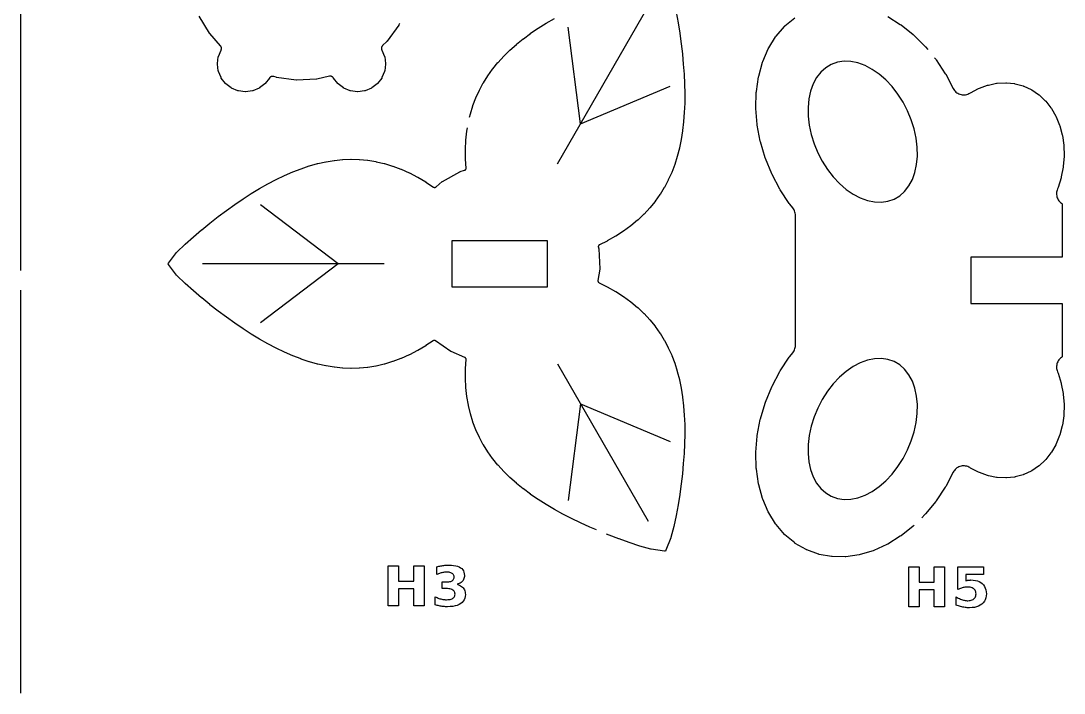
# Model space of a CAD drawing. Header units: millimetres. Extents: x 0 to 300, y 0 to 300.
# Drawn here: x 150 to 213.2, y 0 to 40.7 of the extents above; entities that cross this region are included whole.
import ezdxf

# ---------------------------------------------------------------- set-up
doc = ezdxf.new("R2010")
doc.units = ezdxf.units.MM
for name, color, linetype in [('CUT', 1, 'CONTINUOUS'), ('ENGRAVE', 5, 'CONTINUOUS'), ('SCORE', 7, 'CONTINUOUS')]:
    doc.layers.add(name, color=color, linetype=linetype)

msp = doc.modelspace()

# ---------------------------------------------------------------- linework, layer by layer
at = {"layer": 'CUT', "color": 1}
for points in [[(150, 25.6), (150, 74.4)], [(189.6956, 41.2421), (189.8125, 40.5986), (189.8131, 40.5956), (189.9136, 39.9614), (189.914, 39.9586), (190.0001, 39.3327), (190.0005, 39.3299), (190.0728, 38.712), (190.0731, 38.7091), (190.1316, 38.0993), (190.1319, 38.0962), (190.176, 37.4948), (190.1762, 37.4915), (190.2052, 36.8989), (190.2053, 36.8953), (190.2182, 36.3122), (190.2182, 36.3081), (190.2141, 35.7351), (190.214, 35.7307), (190.1917, 35.1684), (190.1914, 35.1635), (190.1499, 34.6125), (190.1494, 34.6072), (190.0876, 34.0682), (190.0868, 34.0624), (190.0036, 33.5361), (190.0025, 33.5298), (189.8968, 33.0168), (189.8953, 33.0101), (189.7662, 32.5109), (189.7641, 32.5038), (189.6107, 32.0189), (189.6081, 32.0115), (189.4293, 31.5416), (189.4261, 31.534), (189.2212, 31.0794), (189.2174, 31.0716), (188.9855, 30.6328), (188.9811, 30.625), (188.7215, 30.2023), (188.7165, 30.1947), (188.4284, 29.7884), (188.4229, 29.7812), (188.1059, 29.3916), (188.0999, 29.3847), (187.7532, 29.0122), (187.7469, 29.0058), (187.37, 28.6505), (187.3634, 28.6447), (186.956, 28.3068), (186.9493, 28.3016), (186.5107, 27.9815), (186.5039, 27.9769), (186.0338, 27.6747), (186.0271, 27.6707), (185.5249, 27.3867), (185.5183, 27.3832), (185.0499, 27.1509), (185.0377, 27.1441), (185.0277, 27.1371), (185.0185, 27.1292), (185.01, 27.1205), (185.0024, 27.111), (184.9958, 27.1008), (184.9902, 27.09), (184.9857, 27.0787), (184.9824, 27.067), (184.9801, 27.0551), (184.9791, 27.0429), (184.9792, 27.0308), (184.9805, 27.0187), (184.9833, 27.005), (185.0026, 26.9304), (185.0048, 26.9199), (185.0059, 26.9092), (185.067, 25.7031), (185.067, 25.6923), (185.066, 25.6816), (184.9604, 24.9927), (184.959, 24.9788), (184.9589, 24.9667), (184.96, 24.9546), (184.9623, 24.9427), (184.9657, 24.931), (184.9702, 24.9198), (184.9758, 24.909), (184.9824, 24.8989), (184.9899, 24.8894), (184.9984, 24.8807), (185.0076, 24.8728), (185.0176, 24.8659), (185.0298, 24.8591), (185.5183, 24.6168), (185.5249, 24.6133), (186.0271, 24.3293), (186.0338, 24.3253), (186.5039, 24.0231), (186.5107, 24.0185), (186.9493, 23.6984), (186.956, 23.6932), (187.3634, 23.3553), (187.37, 23.3495), (187.7469, 22.9942), (187.7532, 22.9878), (188.0999, 22.6153), (188.1059, 22.6084), (188.4229, 22.2188), (188.4284, 22.2116), (188.7165, 21.8053), (188.7215, 21.7977), (188.9811, 21.375), (188.9855, 21.3672), (189.2174, 20.9284), (189.2212, 20.9206), (189.4261, 20.466), (189.4293, 20.4584), (189.6081, 19.9885), (189.6107, 19.9811), (189.7641, 19.4962), (189.7662, 19.4891), (189.8953, 18.9899), (189.8968, 18.9832), (190.0025, 18.4702), (190.0036, 18.4639), (190.0868, 17.9376), (190.0876, 17.9318), (190.1494, 17.3928), (190.1499, 17.3875), (190.1914, 16.8365), (190.1917, 16.8316), (190.214, 16.2693), (190.2141, 16.2649), (190.2182, 15.6919), (190.2182, 15.6878), (190.2053, 15.1047), (190.2052, 15.1011), (190.1762, 14.5085), (190.176, 14.5052), (190.1319, 13.9038), (190.1316, 13.9007), (190.0731, 13.2909), (190.0728, 13.288), (190.0005, 12.6701), (190.0001, 12.6673), (189.914, 12.0414), (189.9136, 12.0386), (189.8131, 11.4044), (189.8125, 11.4014), (189.6956, 10.7579), (189.6949, 10.7541), (189.5566, 10.0988), (189.5552, 10.093), (189.3822, 9.4204), (189.3763, 9.4027), (189.0705, 8.6539), (189.0457, 8.6004), (188.9869, 8.6056), (188.1855, 8.7152), (188.1673, 8.7189), (187.4983, 8.9054), (187.4925, 8.9072), (186.8559, 9.115), (186.8522, 9.1163), (186.2365, 9.3368), (186.2336, 9.3378), (185.6341, 9.5679), (185.6315, 9.5689), (185.4728, 9.6336)], [(172.9436, 40.5599), (172.9072, 40.4843), (172.9016, 40.4739), (172.8952, 40.4641), (172.1845, 39.486), (172.1772, 39.4768), (172.1691, 39.4683), (171.9142, 39.2246), (171.8981, 39.2077), (171.8848, 39.1907), (171.8732, 39.1725), (171.8633, 39.1532), (171.8554, 39.1331), (171.8495, 39.1124), (171.8455, 39.0911), (171.8436, 39.0696), (171.8438, 39.048), (171.8461, 39.0266), (171.8504, 39.0054), (171.8567, 38.9848), (171.8656, 38.9631), (171.8743, 38.9447), (172.0322, 38.5636), (172.0373, 38.5497), (172.0398, 38.5352), (172.0937, 38.1257), (172.095, 38.111), (172.0937, 38.0964), (172.0398, 37.6868), (172.0372, 37.6723), (172.0322, 37.6585), (171.8741, 37.2769), (171.8679, 37.2635), (171.8595, 37.2515), (171.608, 36.9238), (171.5985, 36.9125), (171.5873, 36.903), (171.2596, 36.6516), (171.2475, 36.6431), (171.2342, 36.6369), (170.8525, 36.4788), (170.8387, 36.4738), (170.8242, 36.4712), (170.4147, 36.4173), (170.4, 36.416), (170.3853, 36.4173), (169.9758, 36.4712), (169.9613, 36.4738), (169.9475, 36.4788), (169.5658, 36.6369), (169.5525, 36.6431), (169.5404, 36.6516), (169.2127, 36.903), (169.2014, 36.9125), (169.192, 36.9238), (168.9405, 37.2515), (168.9282, 37.2691), (168.925, 37.2741), (168.9113, 37.2913), (168.8961, 37.3071), (168.8793, 37.3214), (168.8612, 37.3339), (168.842, 37.3446), (168.8219, 37.3534), (168.801, 37.3602), (168.7795, 37.3649), (168.7576, 37.3675), (168.7357, 37.3679), (168.7137, 37.3662), (168.6903, 37.3621), (167.9344, 37.1895), (167.9228, 37.1874), (167.9111, 37.1864), (166.7033, 37.1321), (166.6916, 37.1321), (166.6798, 37.1332), (165.4818, 37.2955), (165.4702, 37.2976), (165.4589, 37.3007), (165.3217, 37.3453), (165.2986, 37.3516), (165.2769, 37.3552), (165.2549, 37.3567), (165.2329, 37.3561), (165.2111, 37.3533), (165.1896, 37.3484), (165.1687, 37.3414), (165.1486, 37.3324), (165.1294, 37.3215), (165.1115, 37.3087), (165.0948, 37.2943), (165.0797, 37.2783), (165.065, 37.2594), (165.0595, 37.2515), (164.808, 36.9238), (164.7985, 36.9125), (164.7873, 36.903), (164.4596, 36.6516), (164.4475, 36.6431), (164.4342, 36.6369), (164.0525, 36.4788), (164.0387, 36.4738), (164.0242, 36.4712), (163.6147, 36.4173), (163.6, 36.416), (163.5853, 36.4173), (163.1758, 36.4712), (163.1613, 36.4738), (163.1475, 36.4788), (162.7658, 36.6369), (162.7525, 36.6431), (162.7404, 36.6516), (162.4127, 36.903), (162.4014, 36.9125), (162.392, 36.9238), (162.1405, 37.2515), (162.1321, 37.2635), (162.1259, 37.2769), (161.9678, 37.6585), (161.9627, 37.6724), (161.9602, 37.6868), (161.9063, 38.0964), (161.905, 38.1111), (161.9063, 38.1257), (161.9602, 38.5352), (161.9628, 38.5498), (161.9678, 38.5636), (162.1259, 38.9452), (162.1319, 38.9581), (162.1408, 38.9798), (162.147, 39.0005), (162.1512, 39.0217), (162.1534, 39.0433), (162.1534, 39.0649), (162.1514, 39.0864), (162.1474, 39.1077), (162.1413, 39.1284), (162.1332, 39.1485), (162.1233, 39.1677), (162.1115, 39.1859), (162.097, 39.2042), (161.4455, 39.9499), (161.4382, 39.9591), (161.4317, 39.9689), (160.8116, 41.0068)], [(177.1819, 34.8761), (177.2297, 35.0779), (177.232, 35.0866), (177.3813, 35.5731), (177.3843, 35.5817), (177.5631, 36.0511), (177.5667, 36.0595), (177.7745, 36.5121), (177.7786, 36.5202), (178.0149, 36.9564), (178.0193, 36.9641), (178.2835, 37.3843), (178.2883, 37.3915), (178.5795, 37.7963), (178.5845, 37.8028), (178.9021, 38.1926), (178.9072, 38.1986), (179.2504, 38.5739), (179.2555, 38.5792), (179.6233, 38.9406), (179.6283, 38.9453), (180.0198, 39.2933), (180.0247, 39.2974), (180.4389, 39.6327), (180.4435, 39.6362), (180.8793, 39.9593), (180.8837, 39.9624), (181.3401, 40.2738), (181.3442, 40.2765), (181.82, 40.5769), (181.8238, 40.5793), (182.318, 40.8694)], [(204.1131, 10.1665), (204.0858, 10.1395), (204.0497, 10.1076), (203.3192, 9.5289), (203.2772, 9.4995), (202.5132, 9.0283), (202.4648, 9.0024), (201.6815, 8.6461), (201.6261, 8.6253), (200.8379, 8.3888), (200.7756, 8.375), (199.9823, 8.2589), (199.9624, 8.2568), (199.9423, 8.2562), (199.1559, 8.2651), (199.1347, 8.2663), (199.1137, 8.2691), (198.3599, 8.404), (198.3384, 8.4088), (198.3174, 8.4155), (197.6082, 8.6737), (197.5876, 8.6822), (197.5679, 8.6925), (196.9142, 9.0698), (196.8956, 9.0816), (196.8782, 9.095), (196.2903, 9.5857), (196.2746, 9.5999), (196.2601, 9.6154), (195.7478, 10.2122), (195.7353, 10.2279), (195.7242, 10.2445), (195.3032, 10.9268), (195.2737, 10.9834), (194.9482, 11.7392), (194.9285, 11.795), (194.698, 12.6241), (194.6867, 12.6778), (194.5565, 13.566), (194.5521, 13.617), (194.5258, 14.5487), (194.5271, 14.5968), (194.6059, 15.5552), (194.6121, 15.6007), (194.7953, 16.5687), (194.8057, 16.6117), (195.0904, 17.5718), (195.1047, 17.6126), (195.486, 18.5475), (195.5041, 18.5865), (195.9753, 19.4795), (195.9973, 19.5167), (196.5498, 20.3519), (196.5761, 20.3876), (196.76, 20.6124), (196.8033, 20.671), (196.8397, 20.7319), (196.87, 20.7961), (196.8938, 20.8629), (196.911, 20.9318), (196.9214, 21.002), (196.925, 21.0747), (196.925, 28.9253), (196.9214, 28.998), (196.911, 29.0682), (196.8938, 29.1371), (196.87, 29.2039), (196.8397, 29.2681), (196.8033, 29.329), (196.76, 29.3876), (196.5761, 29.6124), (196.5498, 29.6481), (195.9973, 30.4833), (195.9753, 30.5205), (195.5041, 31.4135), (195.486, 31.4525), (195.1047, 32.3874), (195.0904, 32.4282), (194.8057, 33.3883), (194.7953, 33.4313), (194.6121, 34.3993), (194.6059, 34.4448), (194.5271, 35.4032), (194.5258, 35.4513), (194.5521, 36.383), (194.5565, 36.434), (194.6867, 37.3222), (194.698, 37.3759), (194.9285, 38.205), (194.9482, 38.2608), (195.2737, 39.0166), (195.3032, 39.0732), (195.7242, 39.7555), (195.7353, 39.7721), (195.7478, 39.7878), (196.2601, 40.3846), (196.2746, 40.4001), (196.2903, 40.4143), (196.8782, 40.905)], [(202.5132, 40.9717), (203.2772, 40.5005), (203.3192, 40.4711), (204.0497, 39.8924), (204.0858, 39.8605), (204.7693, 39.184), (204.8002, 39.1501), (204.9358, 38.9843)], [(205.3473, 38.4812), (205.4239, 38.3876), (205.4502, 38.3519), (206.0027, 37.5167), (206.0247, 37.4795), (206.4761, 36.624), (206.5124, 36.5625), (206.5533, 36.5063), (206.5994, 36.4543), (206.6503, 36.4069), (206.7056, 36.3646), (206.7646, 36.3278), (206.8268, 36.2969), (206.8918, 36.272), (206.9588, 36.2535), (207.0273, 36.2415), (207.0966, 36.2361), (207.1661, 36.2373), (207.2352, 36.2453), (207.3032, 36.2598), (207.3696, 36.2807), (207.4335, 36.3079), (207.4962, 36.342), (207.5371, 36.3669), (208.012, 36.6154), (208.0661, 36.6393), (208.5517, 36.8147), (208.6119, 36.8317), (209.1129, 36.935), (209.132, 36.9382), (209.1513, 36.94), (209.6608, 36.9666), (209.681, 36.9669), (209.7011, 36.9655), (210.1981, 36.913), (210.2186, 36.91), (210.2388, 36.9053), (210.7156, 36.7747), (210.7355, 36.7684), (210.7549, 36.7604), (211.2041, 36.554), (211.2225, 36.5446), (211.2402, 36.5337), (211.6547, 36.2545), (211.671, 36.2426), (211.6863, 36.2294), (212.0595, 35.8815), (212.0731, 35.8678), (212.0857, 35.8531), (212.4031, 35.4519), (212.4383, 35.4001), (212.6974, 34.9536), (212.7236, 34.9005), (212.9276, 34.4049), (212.9455, 34.352), (213.0898, 33.8155), (213.1004, 33.7638), (213.1815, 33.1957), (213.1858, 33.1456), (213.2015, 32.5561), (213.2001, 32.5078), (213.1497, 31.9077), (213.1432, 31.8612), (213.0271, 31.2614), (213.016, 31.2167), (212.836, 30.6282), (212.8204, 30.5851), (212.7989, 30.5345), (212.7743, 30.468), (212.7567, 30.4013), (212.7455, 30.3331), (212.7408, 30.2642), (212.7427, 30.1952), (212.7511, 30.1267), (212.766, 30.0593), (212.7873, 29.9936), (212.8148, 29.9302), (212.8481, 29.8697), (212.887, 29.8127), (212.9312, 29.7596), (212.9803, 29.711), (213.0351, 29.6661), (213.0722, 29.6386), (213.075, 29.5822), (213.075, 26.395), (207.555, 26.395), (207.555, 23.605), (213.075, 23.605), (213.075, 20.4178), (213.0722, 20.3614), (213.0351, 20.3339), (212.9803, 20.289), (212.9312, 20.2404), (212.887, 20.1873), (212.8481, 20.1303), (212.8148, 20.0698), (212.7873, 20.0064), (212.766, 19.9407), (212.7511, 19.8733), (212.7427, 19.8048), (212.7408, 19.7358), (212.7455, 19.6669), (212.7567, 19.5987), (212.7743, 19.532), (212.7989, 19.4655), (212.8204, 19.4149), (212.836, 19.3718), (213.016, 18.7833), (213.0271, 18.7386), (213.1432, 18.1388), (213.1497, 18.0923), (213.2001, 17.4922), (213.2015, 17.4439), (213.1858, 16.8544), (213.1815, 16.8043), (213.1004, 16.2362), (213.0898, 16.1845), (212.9455, 15.648), (212.9276, 15.5951), (212.7236, 15.0995), (212.6974, 15.0464), (212.4383, 14.5999), (212.4031, 14.5481), (212.0857, 14.1469), (212.0731, 14.1322), (212.0595, 14.1185), (211.6863, 13.7706), (211.671, 13.7574), (211.6547, 13.7455), (211.2402, 13.4663), (211.2225, 13.4554), (211.2041, 13.446), (210.7549, 13.2396), (210.7355, 13.2316), (210.7156, 13.2253), (210.2388, 13.0947), (210.2186, 13.09), (210.1981, 13.087), (209.7011, 13.0345), (209.681, 13.0331), (209.6608, 13.0334), (209.1513, 13.06), (209.132, 13.0618), (209.1129, 13.065), (208.6119, 13.1683), (208.5517, 13.1853), (208.0661, 13.3607), (208.012, 13.3846), (207.5371, 13.6331), (207.4962, 13.658), (207.4335, 13.6921), (207.3696, 13.7193), (207.3032, 13.7402), (207.2352, 13.7547), (207.1661, 13.7627), (207.0966, 13.7639), (207.0273, 13.7585), (206.9588, 13.7465), (206.8918, 13.728), (206.8268, 13.7031), (206.7646, 13.6722), (206.7056, 13.6354), (206.6503, 13.5931), (206.5994, 13.5457), (206.5533, 13.4937), (206.5124, 13.4375), (206.4761, 13.376), (206.0247, 12.5205), (206.0027, 12.4833), (205.4502, 11.6481), (205.4239, 11.6124), (204.8002, 10.8499), (204.7693, 10.816), (204.5751, 10.6237)], [(184.8723, 9.8823), (184.4725, 10.0547), (184.4699, 10.0558), (183.9125, 10.3101), (183.9097, 10.3114), (183.3668, 10.5739), (183.3638, 10.5754), (182.8362, 10.8466), (182.8329, 10.8483), (182.3215, 11.1287), (182.318, 11.1306), (181.8238, 11.4207), (181.82, 11.4231), (181.3442, 11.7235), (181.3401, 11.7262), (180.8837, 12.0376), (180.8793, 12.0407), (180.4435, 12.3638), (180.4389, 12.3673), (180.0247, 12.7026), (180.0198, 12.7067), (179.6283, 13.0547), (179.6233, 13.0594), (179.2555, 13.4208), (179.2504, 13.4261), (178.9072, 13.8014), (178.9021, 13.8074), (178.5845, 14.1972), (178.5795, 14.2037), (178.2883, 14.6085), (178.2835, 14.6157), (178.0193, 15.0359), (178.0149, 15.0436), (177.7786, 15.4798), (177.7745, 15.4879), (177.5667, 15.9405), (177.5631, 15.9489), (177.3843, 16.4183), (177.3813, 16.4269), (177.232, 16.9134), (177.2297, 16.9221), (177.1104, 17.4261), (177.1086, 17.4347), (177.0198, 17.9565), (177.0186, 17.9649), (176.9607, 18.5048), (176.9601, 18.513), (176.9334, 19.0712), (176.9333, 19.079), (176.9385, 19.6559), (176.9388, 19.6634), (176.9727, 20.2006), (176.9729, 20.2141), (176.972, 20.2259), (176.9699, 20.2375), (176.9668, 20.2489), (176.9626, 20.2599), (176.9574, 20.2705), (176.9512, 20.2806), (176.9441, 20.29), (176.9362, 20.2987), (176.9274, 20.3066), (176.918, 20.3137), (176.9079, 20.3198), (176.8957, 20.3258), (176.0615, 20.6837), (176.0519, 20.6885), (176.0427, 20.6942), (175.1224, 21.3347), (175.1103, 21.3423), (175.0991, 21.3478), (175.0875, 21.3522), (175.0755, 21.3554), (175.0632, 21.3574), (175.0508, 21.3581), (175.0384, 21.3576), (175.0261, 21.3559), (175.014, 21.353), (175.0023, 21.3489), (174.991, 21.3436), (174.9787, 21.3363), (174.5429, 21.0466), (174.5366, 21.0427), (174.0396, 20.7497), (174.0328, 20.7459), (173.536, 20.4898), (173.5287, 20.4863), (173.0321, 20.2665), (173.0243, 20.2633), (172.5279, 20.0794), (172.5196, 20.0766), (172.0235, 19.9279), (172.0148, 19.9256), (171.5188, 19.8116), (171.5099, 19.8099), (171.014, 19.7301), (171.0049, 19.7289), (170.509, 19.6827), (170.5, 19.6821), (170.0041, 19.6686), (169.9952, 19.6687), (169.4991, 19.6873), (169.4906, 19.6879), (168.9944, 19.7377), (168.9862, 19.7388), (168.4898, 19.8189), (168.4821, 19.8204), (167.9855, 19.9299), (167.9783, 19.9316), (167.4815, 20.0695), (167.4749, 20.0715), (166.9777, 20.2365), (166.9718, 20.2387), (166.4743, 20.4298), (166.4689, 20.432), (165.9713, 20.6479), (165.9664, 20.6501), (165.4685, 20.8897), (165.4641, 20.8919), (164.966, 21.1537), (164.9621, 21.1559), (164.4638, 21.4388), (164.4603, 21.4408), (163.9618, 21.7436), (163.9587, 21.7455), (163.46, 22.0669), (163.4572, 22.0687), (162.9584, 22.4076), (162.9559, 22.4094), (162.457, 22.7649), (162.4547, 22.7666), (161.9557, 23.1383), (161.9535, 23.1399), (161.4545, 23.5275), (161.4523, 23.5292), (160.9533, 23.9334), (160.951, 23.9354), (160.4522, 24.3584), (160.4492, 24.3609), (159.9509, 24.8083), (159.9465, 24.8124), (159.4505, 25.2986), (159.4381, 25.3125), (158.9425, 25.9517), (158.9086, 26), (158.9425, 26.0483), (159.4381, 26.6875), (159.4505, 26.7014), (159.9465, 27.1876), (159.9509, 27.1917), (160.4492, 27.6391), (160.4522, 27.6416), (160.951, 28.0646), (160.9533, 28.0666), (161.4523, 28.4708), (161.4545, 28.4725), (161.9535, 28.8601), (161.9557, 28.8617), (162.4547, 29.2334), (162.457, 29.2351), (162.9559, 29.5906), (162.9584, 29.5924), (163.4572, 29.9313), (163.46, 29.9331), (163.9587, 30.2545), (163.9618, 30.2564), (164.4603, 30.5592), (164.4638, 30.5612), (164.9621, 30.8441), (164.966, 30.8463), (165.4641, 31.1081), (165.4685, 31.1103), (165.9664, 31.3499), (165.9713, 31.3521), (166.4689, 31.568), (166.4743, 31.5702), (166.9718, 31.7613), (166.9777, 31.7635), (167.4749, 31.9285), (167.4815, 31.9305), (167.9783, 32.0684), (167.9855, 32.0701), (168.4821, 32.1796), (168.4898, 32.1811), (168.9862, 32.2612), (168.9944, 32.2623), (169.4906, 32.3121), (169.4991, 32.3127), (169.9952, 32.3313), (170.0041, 32.3314), (170.5, 32.3179), (170.509, 32.3173), (171.0049, 32.2711), (171.014, 32.2699), (171.5099, 32.1901), (171.5188, 32.1884), (172.0148, 32.0744), (172.0235, 32.0721), (172.5196, 31.9234), (172.5279, 31.9206), (173.0243, 31.7367), (173.0321, 31.7335), (173.5287, 31.5137), (173.536, 31.5102), (174.0328, 31.2541), (174.0396, 31.2503), (174.5366, 30.9573), (174.5429, 30.9534), (174.9968, 30.6517), (175.0091, 30.6444), (175.0204, 30.6391), (175.0321, 30.635), (175.0442, 30.6321), (175.0565, 30.6304), (175.069, 30.6299), (175.0814, 30.6306), (175.0937, 30.6326), (175.1057, 30.6358), (175.1174, 30.6402), (175.1285, 30.6458), (175.1391, 30.6524), (175.1504, 30.6611), (175.5211, 30.9794), (175.5296, 30.986), (175.5388, 30.9917), (176.5947, 31.5778), (176.6044, 31.5825), (176.6144, 31.5863), (176.8837, 31.6707), (176.8965, 31.6754), (176.9072, 31.6806), (176.9174, 31.6867), (176.9269, 31.6937), (176.9358, 31.7016), (176.9438, 31.7104), (176.951, 31.7198), (176.9572, 31.7299), (176.9625, 31.7405), (176.9667, 31.7516), (176.9698, 31.763), (176.9719, 31.7747), (176.9728, 31.7866), (176.9726, 31.8002), (176.9388, 32.3366), (176.9385, 32.3441), (176.9333, 32.921), (176.9334, 32.9288), (176.9601, 33.487), (176.9607, 33.4952), (177.0186, 34.0351), (177.0198, 34.0435), (177.0531, 34.2393)], [(150, 0), (150, 24.4)]]:
    msp.add_lwpolyline(points, dxfattribs=at)
msp.add_lwpolyline([(181.895, 27.395), (176.105, 27.395), (176.105, 24.605), (181.895, 24.605), (181.895, 27.395)], close=True, dxfattribs=at)
at = {"layer": 'ENGRAVE', "color": 5}
for points in [[(172.8832, 7.7097), (172.8832, 6.7836), (173.8077, 6.7836), (173.8077, 7.7097), (174.4343, 7.7097), (174.4343, 5.2797), (173.8077, 5.2797), (173.8077, 6.31), (172.8832, 6.31), (172.8832, 5.2797), (172.2566, 5.2797), (172.2566, 7.7097), (172.8832, 7.7097)], [(176.505, 6.5662), (176.5771, 6.5372), (176.6426, 6.5031), (176.7016, 6.4637), (176.754, 6.4192), (176.7999, 6.3694), (176.8389, 6.3147), (176.8709, 6.2552), (176.8957, 6.191), (176.9135, 6.122), (176.9241, 6.0483), (176.9276, 5.9698), (176.92, 5.8542), (176.8969, 5.7482), (176.8585, 5.6518), (176.8047, 5.5651), (176.7355, 5.488), (176.651, 5.4205), (176.5517, 5.3631), (176.4383, 5.3161), (176.3108, 5.2795), (176.1692, 5.2534), (176.0135, 5.2377), (175.8437, 5.2325), (175.7813, 5.2334), (175.7188, 5.2359), (175.6563, 5.2401), (175.5937, 5.2459), (175.5311, 5.2534), (175.4685, 5.2626), (175.406, 5.2735), (175.3436, 5.2861), (175.2815, 5.3003), (175.2197, 5.3162), (175.158, 5.3337), (175.0966, 5.353), (175.0966, 5.8364), (175.1551, 5.8083), (175.2135, 5.7826), (175.2718, 5.7593), (175.3299, 5.7383), (175.3879, 5.7198), (175.4457, 5.7037), (175.5033, 5.69), (175.5606, 5.6789), (175.6176, 5.6701), (175.6743, 5.6639), (175.7307, 5.6602), (175.7867, 5.659), (175.8665, 5.6614), (175.9398, 5.6685), (176.0066, 5.6805), (176.067, 5.6973), (176.1209, 5.7189), (176.1684, 5.7452), (176.2089, 5.7761), (176.2421, 5.811), (176.2679, 5.8502), (176.2863, 5.8935), (176.2973, 5.941), (176.301, 5.9926), (176.2972, 6.0457), (176.2859, 6.0943), (176.267, 6.1385), (176.2406, 6.1782), (176.2066, 6.2134), (176.1651, 6.2441), (176.1162, 6.2702), (176.0601, 6.2916), (175.9969, 6.3082), (175.9264, 6.32), (175.8488, 6.3272), (175.7639, 6.3295), (175.5133, 6.3295), (175.5133, 6.7332), (175.7769, 6.7332), (175.8523, 6.7352), (175.9209, 6.7414), (175.9828, 6.7517), (176.0381, 6.7661), (176.0866, 6.7846), (176.1285, 6.8072), (176.1638, 6.8341), (176.1927, 6.8652), (176.2152, 6.9006), (176.2312, 6.9403), (176.2408, 6.9843), (176.2441, 7.0327), (176.2409, 7.0776), (176.2316, 7.1189), (176.216, 7.1568), (176.1941, 7.1911), (176.1661, 7.2219), (176.1318, 7.2491), (176.0917, 7.2725), (176.0466, 7.2916), (175.9963, 7.3065), (175.9408, 7.3171), (175.8801, 7.3235), (175.8144, 7.3256), (175.7638, 7.3247), (175.7131, 7.3218), (175.6622, 7.3171), (175.6111, 7.3104), (175.5598, 7.3019), (175.5084, 7.2914), (175.4569, 7.2791), (175.4055, 7.265), (175.3542, 7.2491), (175.3029, 7.2314), (175.2518, 7.2119), (175.2008, 7.1905), (175.2008, 7.6495), (175.2625, 7.6662), (175.3241, 7.6813), (175.3855, 7.6951), (175.4467, 7.7074), (175.5077, 7.7182), (175.5686, 7.7276), (175.6292, 7.7356), (175.6894, 7.7421), (175.7493, 7.7472), (175.8088, 7.7508), (175.8679, 7.753), (175.9267, 7.7537), (176.0779, 7.7494), (176.2159, 7.7364), (176.3407, 7.7148), (176.4522, 7.6846), (176.5505, 7.6457), (176.6355, 7.5982), (176.7074, 7.5421), (176.7662, 7.4772), (176.8119, 7.4035), (176.8446, 7.3212), (176.8641, 7.2301), (176.8707, 7.1303), (176.8676, 7.0614), (176.8582, 6.9968), (176.8426, 6.9364), (176.8208, 6.8804), (176.7927, 6.8286), (176.7584, 6.7812), (176.718, 6.7381), (176.6716, 6.6995), (176.6192, 6.6654), (176.5609, 6.6358), (176.4966, 6.6106), (176.4263, 6.5899), (176.505, 6.5662)], [(204.4124, 7.6479), (204.4124, 6.7218), (205.3369, 6.7218), (205.3369, 7.6479), (205.9635, 7.6479), (205.9635, 5.2179), (205.3369, 5.2179), (205.3369, 6.2482), (204.4124, 6.2482), (204.4124, 5.2179), (203.7857, 5.2179), (203.7857, 7.6479), (204.4124, 7.6479)], [(208.3136, 7.6479), (208.3136, 7.1873), (207.2557, 7.1873), (207.2557, 6.8113), (207.2796, 6.8176), (207.3035, 6.8234), (207.3275, 6.8286), (207.3515, 6.8334), (207.3756, 6.8377), (207.3997, 6.8414), (207.424, 6.8447), (207.4486, 6.8473), (207.4736, 6.8494), (207.4988, 6.8508), (207.5244, 6.8517), (207.5503, 6.852), (207.6929, 6.8459), (207.8246, 6.8273), (207.9454, 6.7965), (208.0552, 6.7533), (208.1541, 6.6977), (208.242, 6.6299), (208.3176, 6.5509), (208.3794, 6.4623), (208.4275, 6.3639), (208.4619, 6.2559), (208.4825, 6.1381), (208.4894, 6.0106), (208.4819, 5.884), (208.4595, 5.767), (208.422, 5.6594), (208.3697, 5.5613), (208.3023, 5.4728), (208.22, 5.3937), (208.1244, 5.3256), (208.0172, 5.2698), (207.8984, 5.2265), (207.7679, 5.1955), (207.6258, 5.1769), (207.4721, 5.1707), (207.4034, 5.1718), (207.3348, 5.1751), (207.2665, 5.1807), (207.1983, 5.1884), (207.1305, 5.1984), (207.0628, 5.2106), (206.9953, 5.225), (206.928, 5.2418), (206.8608, 5.2608), (206.7937, 5.2822), (206.7268, 5.3059), (206.66, 5.3318), (206.66, 5.825), (206.7256, 5.7886), (206.7901, 5.7554), (206.8534, 5.7253), (206.9157, 5.6984), (206.9768, 5.6747), (207.0368, 5.6541), (207.0956, 5.6367), (207.1533, 5.6225), (207.2099, 5.6114), (207.2653, 5.6035), (207.3197, 5.5987), (207.3729, 5.5971), (207.4461, 5.6002), (207.514, 5.6095), (207.5765, 5.625), (207.6336, 5.6467), (207.6854, 5.6746), (207.7317, 5.7086), (207.7718, 5.748), (207.8045, 5.7917), (207.83, 5.8399), (207.8482, 5.8924), (207.8591, 5.9493), (207.8628, 6.0106), (207.8591, 6.0723), (207.8482, 6.1295), (207.83, 6.1823), (207.8045, 6.2305), (207.7718, 6.2741), (207.7317, 6.3133), (207.6854, 6.3471), (207.6336, 6.3748), (207.5765, 6.3963), (207.514, 6.4117), (207.4461, 6.4209), (207.3729, 6.424), (207.3273, 6.423), (207.2808, 6.4201), (207.2333, 6.4152), (207.1848, 6.4084), (207.1353, 6.3997), (207.0848, 6.389), (207.0331, 6.3762), (206.9802, 6.3614), (206.9261, 6.3444), (206.8706, 6.3253), (206.814, 6.3041), (206.756, 6.2807), (206.756, 7.6479), (208.3136, 7.6479)]]:
    msp.add_lwpolyline(points, close=True, dxfattribs=at)
at = {"layer": 'SCORE', "color": 7}
for points in [[(182.5, 32.0622), (188, 41.5885)], [(183.8938, 34.4762), (183.1492, 40.3272)], [(199.0982, 38.0784), (198.7596, 37.878), (198.4593, 37.6113), (198.2025, 37.2827), (197.9935, 36.8981), (197.836, 36.4638), (197.7327, 35.9873), (197.6852, 35.4769), (197.6945, 34.9412), (197.7603, 34.3894), (197.8815, 33.8309), (198.0561, 33.2753), (198.2811, 32.7321), (198.5526, 32.2107), (198.8659, 31.7198), (199.2158, 31.2679), (199.5962, 30.8628), (200.0007, 30.5114), (200.4222, 30.2196), (200.8536, 29.9926), (201.2875, 29.8341), (201.7165, 29.7469), (202.1333, 29.7324), (202.5306, 29.791), (202.9018, 29.9216), (203.2404, 30.122), (203.5407, 30.3887), (203.7975, 30.7173), (204.0065, 31.1019), (204.164, 31.5362), (204.2673, 32.0127), (204.3148, 32.5231), (204.3055, 33.0588), (204.2397, 33.6106), (204.1185, 34.1691), (203.9439, 34.7247), (203.7189, 35.2679), (203.4474, 35.7893), (203.1341, 36.2802), (202.7842, 36.7321), (202.4038, 37.1372), (201.9993, 37.4886), (201.5778, 37.7804), (201.1464, 38.0074), (200.7125, 38.1659), (200.2835, 38.2531), (199.8667, 38.2676), (199.4694, 38.209), (199.0982, 38.0784)], [(183.8938, 34.4762), (189.3331, 36.7569)], [(169.2125, 26), (164.5177, 29.5703)], [(172, 26), (161, 26)], [(169.2125, 26), (164.5177, 22.4297)], [(202.9018, 20.0784), (202.5306, 20.209), (202.1333, 20.2676), (201.7165, 20.2531), (201.2875, 20.1659), (200.8536, 20.0074), (200.4222, 19.7804), (200.0007, 19.4886), (199.5962, 19.1372), (199.2158, 18.7321), (198.8659, 18.2802), (198.5526, 17.7893), (198.2811, 17.2679), (198.0561, 16.7247), (197.8815, 16.1691), (197.7603, 15.6106), (197.6945, 15.0588), (197.6852, 14.5231), (197.7327, 14.0127), (197.836, 13.5362), (197.9935, 13.1019), (198.2025, 12.7173), (198.4593, 12.3887), (198.7596, 12.122), (199.0982, 11.9216), (199.4694, 11.791), (199.8667, 11.7324), (200.2835, 11.7469), (200.7125, 11.8341), (201.1464, 11.9926), (201.5778, 12.2196), (201.9993, 12.5114), (202.4038, 12.8628), (202.7842, 13.2679), (203.1341, 13.7198), (203.4474, 14.2107), (203.7189, 14.7321), (203.9439, 15.2753), (204.1185, 15.8309), (204.2397, 16.3894), (204.3055, 16.9412), (204.3148, 17.4769), (204.2673, 17.9873), (204.164, 18.4638), (204.0065, 18.8981), (203.7975, 19.2827), (203.5407, 19.6113), (203.2404, 19.878), (202.9018, 20.0784)], [(182.5, 19.9378), (188, 10.4115)], [(183.8938, 17.5238), (183.1492, 11.6728)], [(183.8938, 17.5238), (189.3331, 15.2431)]]:
    msp.add_lwpolyline(points, dxfattribs=at)

doc.saveas('drawing.dxf')
